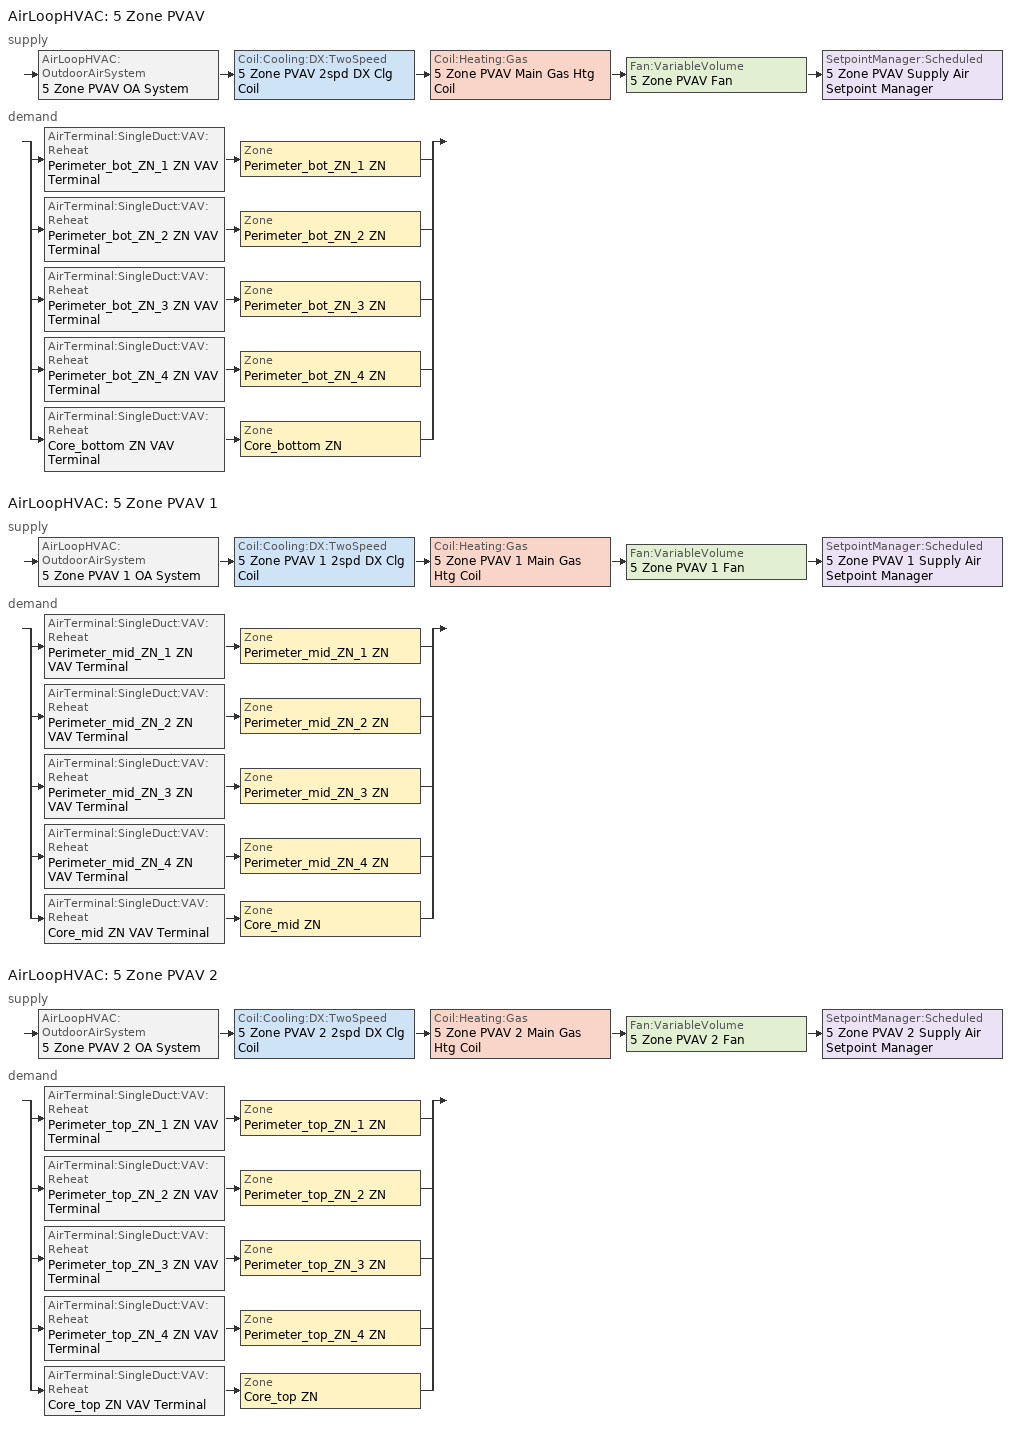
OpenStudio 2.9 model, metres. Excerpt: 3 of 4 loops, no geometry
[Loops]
AirLoopHVAC '5 Zone PVAV'
 supply: AirLoopHVAC:OutdoorAirSystem '5 Zone PVAV OA System' > Coil:Cooling:DX:TwoSpeed '5 Zone PVAV 2spd DX Clg Coil' > Coil:Heating:Gas '5 Zone PVAV Main Gas Htg Coil' > Fan:VariableVolume '5 Zone PVAV Fan' > SetpointManager:Scheduled '5 Zone PVAV Supply Air Setpoint Manager'
 demand: split
  | AirTerminal:SingleDuct:VAV:Reheat 'Perimeter_bot_ZN_1 ZN VAV Terminal' > Zone 'Perimeter_bot_ZN_1 ZN'
  | AirTerminal:SingleDuct:VAV:Reheat 'Perimeter_bot_ZN_2 ZN VAV Terminal' > Zone 'Perimeter_bot_ZN_2 ZN'
  | AirTerminal:SingleDuct:VAV:Reheat 'Perimeter_bot_ZN_3 ZN VAV Terminal' > Zone 'Perimeter_bot_ZN_3 ZN'
  | AirTerminal:SingleDuct:VAV:Reheat 'Perimeter_bot_ZN_4 ZN VAV Terminal' > Zone 'Perimeter_bot_ZN_4 ZN'
  | AirTerminal:SingleDuct:VAV:Reheat 'Core_bottom ZN VAV Terminal' > Zone 'Core_bottom ZN'
AirLoopHVAC '5 Zone PVAV 1'
 supply: AirLoopHVAC:OutdoorAirSystem '5 Zone PVAV 1 OA System' > Coil:Cooling:DX:TwoSpeed '5 Zone PVAV 1 2spd DX Clg Coil' > Coil:Heating:Gas '5 Zone PVAV 1 Main Gas Htg Coil' > Fan:VariableVolume '5 Zone PVAV 1 Fan' > SetpointManager:Scheduled '5 Zone PVAV 1 Supply Air Setpoint Manager'
 demand: split
  | AirTerminal:SingleDuct:VAV:Reheat 'Perimeter_mid_ZN_1 ZN VAV Terminal' > Zone 'Perimeter_mid_ZN_1 ZN'
  | AirTerminal:SingleDuct:VAV:Reheat 'Perimeter_mid_ZN_2 ZN VAV Terminal' > Zone 'Perimeter_mid_ZN_2 ZN'
  | AirTerminal:SingleDuct:VAV:Reheat 'Perimeter_mid_ZN_3 ZN VAV Terminal' > Zone 'Perimeter_mid_ZN_3 ZN'
  | AirTerminal:SingleDuct:VAV:Reheat 'Perimeter_mid_ZN_4 ZN VAV Terminal' > Zone 'Perimeter_mid_ZN_4 ZN'
  | AirTerminal:SingleDuct:VAV:Reheat 'Core_mid ZN VAV Terminal' > Zone 'Core_mid ZN'
AirLoopHVAC '5 Zone PVAV 2'
 supply: AirLoopHVAC:OutdoorAirSystem '5 Zone PVAV 2 OA System' > Coil:Cooling:DX:TwoSpeed '5 Zone PVAV 2 2spd DX Clg Coil' > Coil:Heating:Gas '5 Zone PVAV 2 Main Gas Htg Coil' > Fan:VariableVolume '5 Zone PVAV 2 Fan' > SetpointManager:Scheduled '5 Zone PVAV 2 Supply Air Setpoint Manager'
 demand: split
  | AirTerminal:SingleDuct:VAV:Reheat 'Perimeter_top_ZN_1 ZN VAV Terminal' > Zone 'Perimeter_top_ZN_1 ZN'
  | AirTerminal:SingleDuct:VAV:Reheat 'Perimeter_top_ZN_2 ZN VAV Terminal' > Zone 'Perimeter_top_ZN_2 ZN'
  | AirTerminal:SingleDuct:VAV:Reheat 'Perimeter_top_ZN_3 ZN VAV Terminal' > Zone 'Perimeter_top_ZN_3 ZN'
  | AirTerminal:SingleDuct:VAV:Reheat 'Perimeter_top_ZN_4 ZN VAV Terminal' > Zone 'Perimeter_top_ZN_4 ZN'
  | AirTerminal:SingleDuct:VAV:Reheat 'Core_top ZN VAV Terminal' > Zone 'Core_top ZN'
[Sizing:Zone] Zone Cooling Design Supply Air Temperature Input Method=SupplyAirTemperature; Zone Cooling Design Supply Air Temperature Difference {deltaC}=11.11; Zone Heating Design Supply Air Temperature Input Method=SupplyAirTemperature; Zone Heating Design Supply Air Temperature Difference {deltaC}=11.11; Zone Cooling Design Supply Air Humidity Ratio {kg-H2O/kg-air}=0.0085; Zone Heating Design Supply Air Humidity Ratio {kg-H2O/kg-air}=0.008; Cooling Design Air Flow Method=DesignDay; Heating Design Air Flow Method=DesignDay; Account for Dedicated Outdoor Air System=No; Dedicated Outdoor Air System Control Strategy=NeutralSupplyAir; Dedicated Outdoor Air Low Setpoint Temperature for Design {C}=autosize; Dedicated Outdoor Air High Setpoint Temperature for Design {C}=autosize
Name | Zone Cooling Design Supply Air Temperature {C} | Zone Heating Design Supply Air Temperature {C}
Core_mid ZN; Core_top ZN; Perimeter_bot_ZN_1 ZN; Perimeter_bot_ZN_2 ZN; Perimeter_bot_ZN_3 ZN; Perimeter_bot_ZN_4 ZN; Perimeter_mid_ZN_1 ZN; Perimeter_mid_ZN_2 ZN; Perimeter_mid_ZN_3 ZN; Perimeter_mid_ZN_4 ZN; Perimeter_top_ZN_1 ZN; Perimeter_top_ZN_2 ZN; Perimeter_top_ZN_3 ZN; Perimeter_top_ZN_4 ZN | 12.7778 | 50
FirstFloor_Plenum ZN; MidFloor_Plenum ZN; TopFloor_Plenum ZN | 14 | 40
[Zone equipment]
Core_bottom ZN: Core_bottom ZN VAV Terminal
Core_mid ZN: Core_mid ZN VAV Terminal
Core_top ZN: Core_top ZN VAV Terminal
Perimeter_bot_ZN_1 ZN: Perimeter_bot_ZN_1 ZN VAV Terminal
Perimeter_bot_ZN_2 ZN: Perimeter_bot_ZN_2 ZN VAV Terminal
Perimeter_bot_ZN_3 ZN: Perimeter_bot_ZN_3 ZN VAV Terminal
Perimeter_bot_ZN_4 ZN: Perimeter_bot_ZN_4 ZN VAV Terminal
Perimeter_mid_ZN_1 ZN: Perimeter_mid_ZN_1 ZN VAV Terminal
Perimeter_mid_ZN_2 ZN: Perimeter_mid_ZN_2 ZN VAV Terminal
Perimeter_mid_ZN_3 ZN: Perimeter_mid_ZN_3 ZN VAV Terminal
Perimeter_mid_ZN_4 ZN: Perimeter_mid_ZN_4 ZN VAV Terminal
Perimeter_top_ZN_1 ZN: Perimeter_top_ZN_1 ZN VAV Terminal
Perimeter_top_ZN_2 ZN: Perimeter_top_ZN_2 ZN VAV Terminal
Perimeter_top_ZN_3 ZN: Perimeter_top_ZN_3 ZN VAV Terminal
Perimeter_top_ZN_4 ZN: Perimeter_top_ZN_4 ZN VAV Terminal
[AirLoopHVAC] Availability Schedule=OfficeMedium HVACOperationSchd; Design Supply Air Flow Rate {m3/s}=AutoSize
5 Zone PVAV; 5 Zone PVAV 1; 5 Zone PVAV 2
[Sizing:System] Type of Load to Size On=Sensible; Design Outdoor Air Flow Rate {m3/s}=Autosize; Central Heating Maximum System Air Flow Ratio=0.3; Preheat Design Temperature {C}=7.22222; Preheat Design Humidity Ratio {kg-H2O/kg-Air}=0.008; Precool Design Temperature {C}=12.7778; Precool Design Humidity Ratio {kg-H2O/kg-Air}=0.008; Central Cooling Design Supply Air Temperature {C}=12.7778; Central Heating Design Supply Air Temperature {C}=12.7778; Sizing Option=Coincident; 100% Outdoor Air in Cooling=No; 100% Outdoor Air in Heating=No; Central Cooling Design Supply Air Humidity Ratio {kg-H2O/kg-Air}=0.0085; Central Heating Design Supply Air Humidity Ratio {kg-H2O/kg-Air}=0.008; Cooling Design Air Flow Method=DesignDay; Cooling Design Air Flow Rate {m3/s}=0; Heating Design Air Flow Method=DesignDay; Heating Design Air Flow Rate {m3/s}=0; System Outdoor Air Method=ZoneSum; Zone Maximum Outdoor Air Fraction=1; Cooling Supply Air Flow Rate Per Floor Area {m3/s-m2}=0.00996765; Cooling Fraction of Autosized Cooling Supply Air Flow Rate=1; Cooling Supply Air Flow Rate Per Unit Cooling Capacity {m3/s-W}=3.94755e-05; Heating Supply Air Flow Rate Per Floor Area {m3/s-m2}=0.00996765; Heating Fraction of Autosized Heating Supply Air Flow Rate=1; Heating Fraction of Autosized Cooling Supply Air Flow Rate=1; Heating Supply Air Flow Rate Per Unit Heating Capacity {m3/s-W}=3.15882e-05; Cooling Design Capacity Method=CoolingDesignCapacity; Cooling Design Capacity {W}=autosize; Cooling Design Capacity Per Floor Area {W/m2}=234.7; Fraction of Autosized Cooling Design Capacity=1; Heating Design Capacity Method=HeatingDesignCapacity; Heating Design Capacity {W}=autosize; Heating Design Capacity Per Floor Area {W/m2}=157; Fraction of Autosized Heating Design Capacity=1; Central Cooling Capacity Control Method=OnOff
5 Zone PVAV; 5 Zone PVAV 1; 5 Zone PVAV 2
[SetpointManager:Scheduled] Control Variable=Temperature
Name | Schedule
5 Zone PVAV Supply Air Setpoint Manager | Supply Air Temp - 55.0F
5 Zone PVAV 1 Supply Air Setpoint Manager | Supply Air Temp - 55.0F 1
5 Zone PVAV 2 Supply Air Setpoint Manager | Supply Air Temp - 55.0F 2
[Fan:VariableVolume] Availability Schedule=Always On Discrete; Fan Total Efficiency=0.6045; Pressure Rise {Pa}=1017.592; Maximum Flow Rate {m3/s}=Autosize; Fan Power Minimum Flow Rate Input Method=FixedFlowRate; Fan Power Minimum Flow Fraction=0; Fan Power Minimum Air Flow Rate {m3/s}=0; Motor Efficiency=0.93; Motor In Airstream Fraction=1; Fan Power Coefficient 1=0.0407599; Fan Power Coefficient 2=0.088045; Fan Power Coefficient 3=-0.0729261; Fan Power Coefficient 4=0.94374; Fan Power Coefficient 5=0
5 Zone PVAV Fan; 5 Zone PVAV 1 Fan; 5 Zone PVAV 2 Fan
[Coil:Heating:Gas] Availability Schedule=Always On Discrete; Gas Burner Efficiency=0.8; Nominal Capacity {W}=AutoSize; Parasitic Electric Load {W}=0; Parasitic Gas Load {W}=0
5 Zone PVAV Main Gas Htg Coil; 5 Zone PVAV 1 Main Gas Htg Coil; 5 Zone PVAV 2 Main Gas Htg Coil
[Coil:Cooling:DX:TwoSpeed] Availability Schedule=Always On Discrete; Rated High Speed Total Cooling Capacity {W}=Autosize; Rated High Speed Sensible Heat Ratio=Autosize; Rated High Speed COP {W/W}=3; Rated High Speed Air Flow Rate {m3/s}=Autosize; Rated Low Speed Total Cooling Capacity {W}=Autosize; Rated Low Speed Sensible Heat Ratio=0.69; Rated Low Speed COP {W/W}=3; Condenser Type=AirCooled; High Speed Evaporative Condenser Effectiveness=0; High Speed Evaporative Condenser Air Flow Rate {m3/s}=Autosize; High Speed Evaporative Condenser Pump Rated Power Consumption {W}=Autosize; Low Speed Evaporative Condenser Effectiveness=0; Low Speed Evaporative Condenser Air Flow Rate {m3/s}=Autosize; Low Speed Evaporative Condenser Pump Rated Power Consumption {W}=Autosize; Basin Heater Capacity {W/K}=10; Basin Heater Setpoint Temperature {C}=2
Name | Total Cooling Capacity Function of Temperature Curve | Total Cooling Capacity Function of Flow Fraction Curve | Energy Input Ratio Function of Temperature Curve | Energy Input Ratio Function of Flow Fraction Curve | Part Load Fraction Correlation Curve | Low Speed Total Cooling Capacity Function of Temperature Curve | Low Speed Energy Input Ratio Function of Temperature Curve
5 Zone PVAV 2spd DX Clg Coil | Curve Biquadratic 1 | Curve Quadratic 1 | Curve Biquadratic 2 | Curve Quadratic 2 | Curve Quadratic 3 | Curve Biquadratic 3 | Curve Biquadratic 4
5 Zone PVAV 1 2spd DX Clg Coil | Curve Biquadratic 5 | Curve Quadratic 4 | Curve Biquadratic 6 | Curve Quadratic 5 | Curve Quadratic 6 | Curve Biquadratic 7 | Curve Biquadratic 8
5 Zone PVAV 2 2spd DX Clg Coil | Curve Biquadratic 9 | Curve Quadratic 7 | Curve Biquadratic 10 | Curve Quadratic 8 | Curve Quadratic 9 | Curve Biquadratic 11 | Curve Biquadratic 12
[Controller:OutdoorAir] Minimum Outdoor Air Flow Rate {m3/s}=autosize; Maximum Outdoor Air Flow Rate {m3/s}=Autosize; Economizer Control Type=NoEconomizer; Economizer Control Action Type=ModulateFlow; Economizer Maximum Limit Dry-Bulb Temperature {C}=28; Economizer Maximum Limit Enthalpy {J/kg}=64000; Lockout Type=NoLockout; Minimum Limit Type=FixedMinimum; Minimum Outdoor Air Schedule=OfficeMedium MinOA_MotorizedDamper_Sched; High Humidity Control=No; Heat Recovery Bypass Control Type=BypassWhenWithinEconomizerLimits
Name | Controller Mechanical Ventilation
Controller Outdoor Air 1 | 5 Zone PVAV Ventilation Controller
Controller Outdoor Air 2 | 5 Zone PVAV 1 Ventilation Controller
Controller Outdoor Air 3 | 5 Zone PVAV 2 Ventilation Controller
[Controller:MechanicalVentilation] Availability Schedule=OfficeMedium MinOA_MotorizedDamper_Sched; System Outdoor Air Method=ZoneSum
5 Zone PVAV Ventilation Controller; 5 Zone PVAV 1 Ventilation Controller; 5 Zone PVAV 2 Ventilation Controller
[AirLoopHVAC:OutdoorAirSystem]
Name | Controller
5 Zone PVAV OA System | Controller Outdoor Air 1
5 Zone PVAV 1 OA System | Controller Outdoor Air 2
5 Zone PVAV 2 OA System | Controller Outdoor Air 3
[AvailabilityManager:NightCycle] Applicability Schedule=Always On Discrete; Control Type=CycleOnAny; Thermostat Tolerance {deltaC}=1; Cycling Run Time {s}=1800
Availability Manager Night Cycle 1; Availability Manager Night Cycle 2; Availability Manager Night Cycle 3
[Coil:Heating:Electric] Availability Schedule=Always On Discrete; Efficiency=1
Perimeter_bot_ZN_1 ZN Electric Reheat Coil; Perimeter_bot_ZN_2 ZN Electric Reheat Coil; Perimeter_bot_ZN_3 ZN Electric Reheat Coil; Perimeter_bot_ZN_4 ZN Electric Reheat Coil; Core_bottom ZN Electric Reheat Coil; Perimeter_mid_ZN_1 ZN Electric Reheat Coil; Perimeter_mid_ZN_2 ZN Electric Reheat Coil; Perimeter_mid_ZN_3 ZN Electric Reheat Coil; Perimeter_mid_ZN_4 ZN Electric Reheat Coil; Core_mid ZN Electric Reheat Coil; Perimeter_top_ZN_1 ZN Electric Reheat Coil; Perimeter_top_ZN_2 ZN Electric Reheat Coil; Perimeter_top_ZN_3 ZN Electric Reheat Coil; Perimeter_top_ZN_4 ZN Electric Reheat Coil; Core_top ZN Electric Reheat Coil
[AirTerminal:SingleDuct:VAV:Reheat] Availability Schedule=Always On Discrete; Maximum Air Flow Rate {m3/s}=AutoSize; Zone Minimum Air Flow Input Method=Constant; Constant Minimum Air Flow Fraction=0.2; Fixed Minimum Air Flow Rate {m3/s}=0; Maximum Hot Water or Steam Flow Rate {m3/s}=AutoSize; Minimum Hot Water or Steam Flow Rate {m3/s}=0; Convergence Tolerance=0.001; Damper Heating Action=Normal; Maximum Flow per Zone Floor Area During Reheat {m3/s-m2}=AutoSize; Maximum Flow Fraction During Reheat=AutoSize; Maximum Reheat Air Temperature {C}=50; Control For Outdoor Air=No
Name | Reheat Coil
Perimeter_bot_ZN_1 ZN VAV Terminal | Perimeter_bot_ZN_1 ZN Electric Reheat Coil
Perimeter_bot_ZN_2 ZN VAV Terminal | Perimeter_bot_ZN_2 ZN Electric Reheat Coil
Perimeter_bot_ZN_3 ZN VAV Terminal | Perimeter_bot_ZN_3 ZN Electric Reheat Coil
Perimeter_bot_ZN_4 ZN VAV Terminal | Perimeter_bot_ZN_4 ZN Electric Reheat Coil
Core_bottom ZN VAV Terminal | Core_bottom ZN Electric Reheat Coil
Perimeter_mid_ZN_1 ZN VAV Terminal | Perimeter_mid_ZN_1 ZN Electric Reheat Coil
Perimeter_mid_ZN_2 ZN VAV Terminal | Perimeter_mid_ZN_2 ZN Electric Reheat Coil
Perimeter_mid_ZN_3 ZN VAV Terminal | Perimeter_mid_ZN_3 ZN Electric Reheat Coil
Perimeter_mid_ZN_4 ZN VAV Terminal | Perimeter_mid_ZN_4 ZN Electric Reheat Coil
Core_mid ZN VAV Terminal | Core_mid ZN Electric Reheat Coil
Perimeter_top_ZN_1 ZN VAV Terminal | Perimeter_top_ZN_1 ZN Electric Reheat Coil
Perimeter_top_ZN_2 ZN VAV Terminal | Perimeter_top_ZN_2 ZN Electric Reheat Coil
Perimeter_top_ZN_3 ZN VAV Terminal | Perimeter_top_ZN_3 ZN Electric Reheat Coil
Perimeter_top_ZN_4 ZN VAV Terminal | Perimeter_top_ZN_4 ZN Electric Reheat Coil
Core_top ZN VAV Terminal | Core_top ZN Electric Reheat Coil
[AirLoopHVAC:ReturnPlenum]
Name | ThermalZone
Air Loop HVAC Return Plenum 1 | FirstFloor_Plenum ZN
Air Loop HVAC Return Plenum 2 | MidFloor_Plenum ZN
Air Loop HVAC Return Plenum 3 | TopFloor_Plenum ZN
[Schedule:Constant]
Always On Discrete: Value=1
[Schedule:Ruleset]
Name | Default Day Schedule | Summer Design Day Schedule | Winter Design Day Schedule
OfficeMedium HVACOperationSchd | OfficeMedium HVACOperationSchd Default | OfficeMedium HVACOperationSchd Summer Design Day | OfficeMedium HVACOperationSchd Winter Design Day
OfficeMedium MinOA_MotorizedDamper_Sched | OfficeMedium MinOA_MotorizedDamper_Sched Default | OfficeMedium MinOA_MotorizedDamper_Sched Summer Design Day | OfficeMedium MinOA_MotorizedDamper_Sched Winter Design Day
Supply Air Temp - 55.0F | Supply Air Temp - 55.0F Default
Supply Air Temp - 55.0F 1 | Supply Air Temp - 55.0F Default 1
Supply Air Temp - 55.0F 2 | Supply Air Temp - 55.0F Default 2
[Schedule:Day]
OfficeMedium HVACOperationSchd Default; OfficeMedium MinOA_MotorizedDamper_Sched Default: 24, 0, 0
OfficeMedium HVACOperationSchd Summer Design Day; OfficeMedium HVACOperationSchd SmrDsn|Wkdy Day: 6, 0, 0, 22, 0, 1, 24, 0, 0
OfficeMedium HVACOperationSchd Winter Design Day; OfficeMedium HVACOperationSchd WntrDsn|Sat Day: 6, 0, 0, 18, 0, 1, 24, 0, 0
OfficeMedium MinOA_MotorizedDamper_Sched Summer Design Day; OfficeMedium MinOA_MotorizedDamper_Sched SmrDsn|Wkdy Day: 7, 0, 0, 22, 0, 1, 24, 0, 0
OfficeMedium MinOA_MotorizedDamper_Sched Winter Design Day; OfficeMedium MinOA_MotorizedDamper_Sched WntrDsn|Sat Day: 7, 0, 0, 18, 0, 1, 24, 0, 0
Supply Air Temp - 55.0F Default; Supply Air Temp - 55.0F Default 1; Supply Air Temp - 55.0F Default 2: 24, 0, 12.7778
[Schedule:Rule] Date Specification Type=DateRange; Start Month=1; Start Day=1; End Month=12; End Day=31
Name | Schedule Ruleset | Rule Order | Day Schedule | Apply Monday | Apply Tuesday | Apply Wednesday | Apply Thursday | Apply Friday | Apply Saturday
Schedule Rule 16 | OfficeMedium HVACOperationSchd | 1 | OfficeMedium HVACOperationSchd SmrDsn|Wkdy Day | Yes | Yes | Yes | Yes | Yes
Schedule Rule 17 | OfficeMedium HVACOperationSchd | 0 | OfficeMedium HVACOperationSchd WntrDsn|Sat Day |  |  |  |  |  | Yes
Schedule Rule 18 | OfficeMedium MinOA_MotorizedDamper_Sched | 1 | OfficeMedium MinOA_MotorizedDamper_Sched SmrDsn|Wkdy Day | Yes | Yes | Yes | Yes | Yes
Schedule Rule 19 | OfficeMedium MinOA_MotorizedDamper_Sched | 0 | OfficeMedium MinOA_MotorizedDamper_Sched WntrDsn|Sat Day |  |  |  |  |  | Yes
[Curve:Biquadratic] Minimum Value of x=17; Maximum Value of x=22; Minimum Value of y=13; Maximum Value of y=46
Name | Coefficient1 Constant | Coefficient2 x | Coefficient3 x**2 | Coefficient4 y | Coefficient5 y**2 | Coefficient6 x*y
Curve Biquadratic 1; Curve Biquadratic 3; Curve Biquadratic 5; Curve Biquadratic 7; Curve Biquadratic 9; Curve Biquadratic 11 | 0.42415 | 0.04426 | -0.00042 | 0.00333 | -8e-005 | -0.00021
Curve Biquadratic 2; Curve Biquadratic 4; Curve Biquadratic 6; Curve Biquadratic 8; Curve Biquadratic 10; Curve Biquadratic 12 | 1.23649 | -0.02431 | 0.00057 | -0.01434 | 0.00063 | -0.00038
[Curve:Quadratic]
Name | Coefficient1 Constant | Coefficient2 x | Coefficient3 x**2 | Minimum Value of x | Maximum Value of x
Curve Quadratic 1; Curve Quadratic 4; Curve Quadratic 7 | 0.77136 | 0.34053 | -0.11088 | 0.75918 | 1.13877
Curve Quadratic 2; Curve Quadratic 5; Curve Quadratic 8 | 1.2055 | -0.32953 | 0.12308 | 0.75918 | 1.13877
Curve Quadratic 3; Curve Quadratic 6; Curve Quadratic 9 | 0.771 | 0.229 | 0 | 0 | 1
